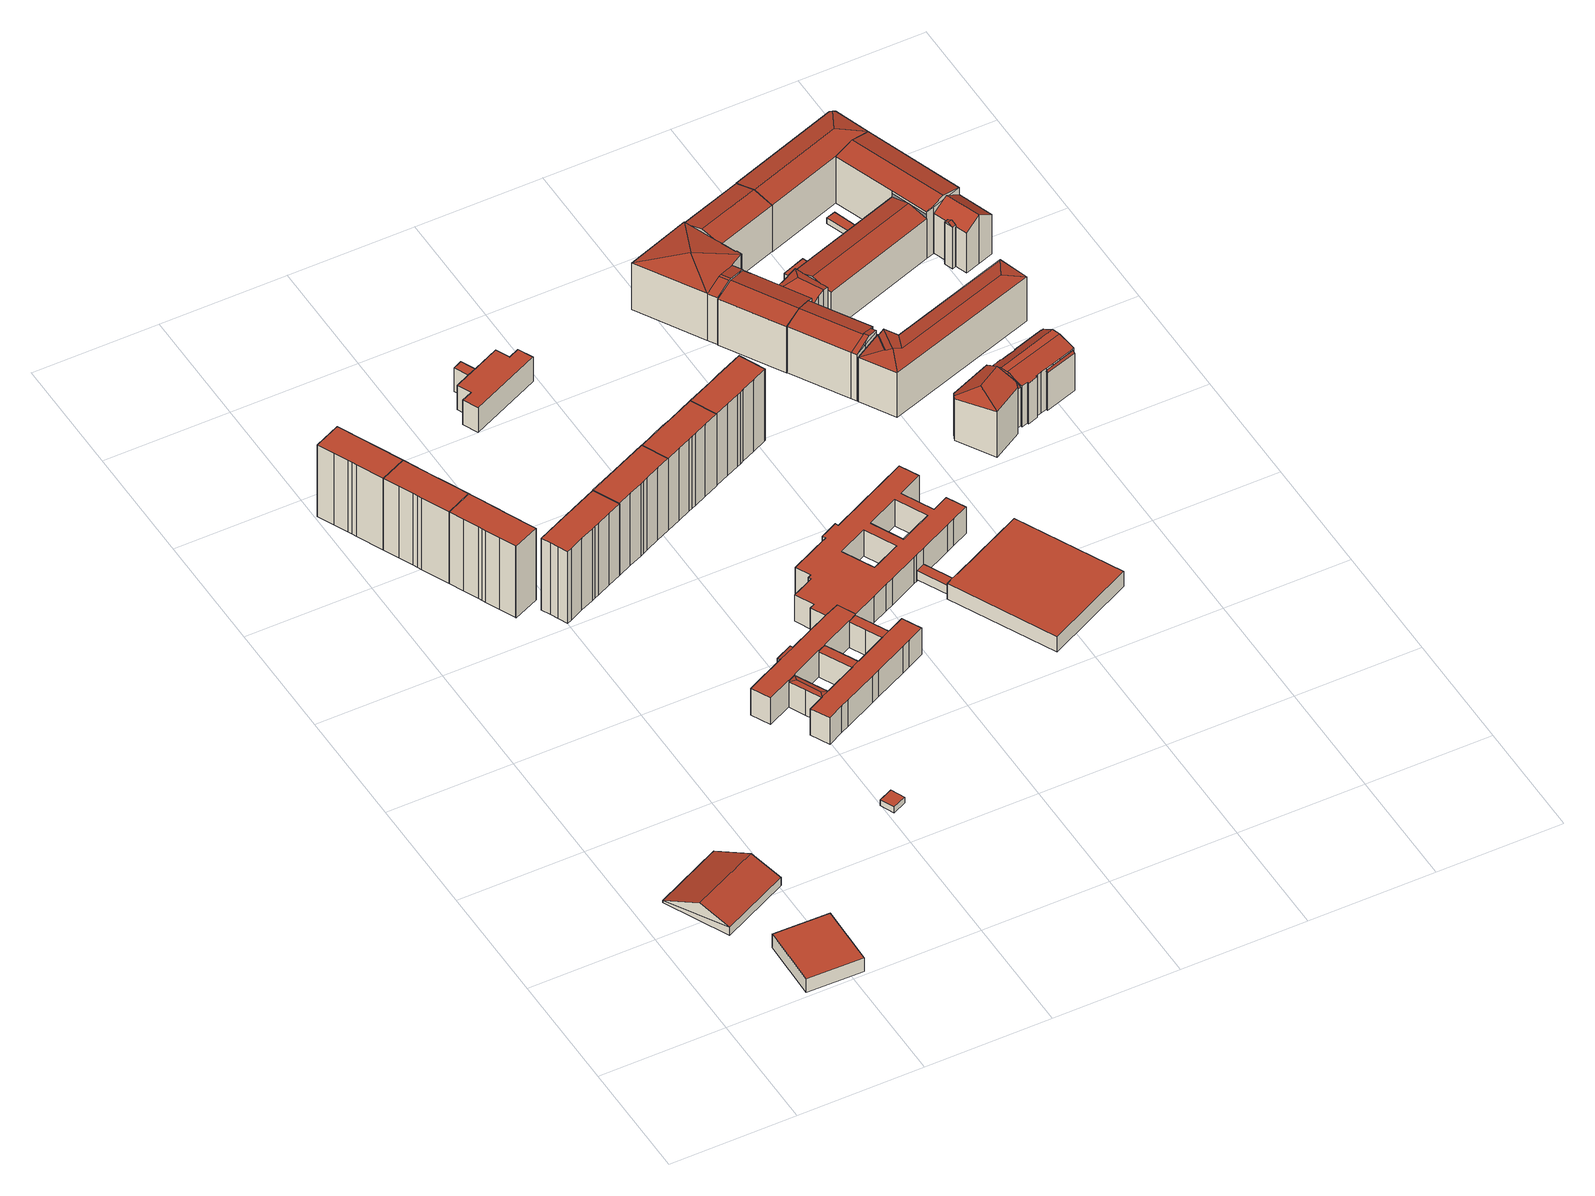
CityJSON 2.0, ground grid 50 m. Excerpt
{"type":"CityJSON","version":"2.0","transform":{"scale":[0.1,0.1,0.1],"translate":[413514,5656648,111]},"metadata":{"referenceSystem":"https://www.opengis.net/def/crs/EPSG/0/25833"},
"CityObjects":{
"building1":{"type":"Building","attributes":{"Dachtyp_tdc":"tdcPolyFlatRoof","Gemeindeschluessel":14612000,"Dachneigung":0,"QualitaetDacherkennung":79,"Geometrietyp2DReferenz":"3000","measuredHeight":6.35,"function":"31001_9998","roofType":"1000"},"geometry":[{"type":"Solid","lod":"2","boundaries":[[[[0,1,2,3]],[[1,4,5,2]],[[4,6,7,5]],[[6,0,3,7]],[[6,4,1,0]],[[3,2,5,7]]]],"semantics":{"surfaces":[{"type":"WallSurface"},{"type":"RoofSurface"},{"type":"GroundSurface"}],"values":[[0,0,0,0,1,2]]}}]},
"building2":{"type":"Building","attributes":{"Dachtyp_tdc":"tdcGableRoof","Gemeindeschluessel":14612000,"Dachneigung":25.05,"QualitaetDacherkennung":38,"Geometrietyp2DReferenz":"3000","measuredHeight":8.18,"function":"31001_3211","roofType":"3100"},"geometry":[{"type":"Solid","lod":"2","boundaries":[[[[8,9,10,11]],[[9,12,13,10]],[[12,14,15,13]],[[14,8,11,15]],[[12,9,16]],[[8,14,17]],[[9,8,17,16]],[[14,12,16,17]],[[11,10,13,15]]]],"semantics":{"surfaces":[{"type":"WallSurface"},{"type":"RoofSurface"},{"type":"GroundSurface"}],"values":[[0,0,0,0,0,0,1,1,2]]}}]},
"building3":{"type":"Building","attributes":{"Dachtyp_tdc":"tdcPolyFlatRoof","Gemeindeschluessel":14612000,"Dachneigung":0,"QualitaetDacherkennung":60,"Geometrietyp2DReferenz":"3000","measuredHeight":33.62,"function":"31001_9998","roofType":"1000"},"geometry":[{"type":"Solid","lod":"2","boundaries":[[[[18,19,20,21]],[[19,22,23,20]],[[22,24,25,23]],[[24,26,27,25]],[[26,28,29,27]],[[28,30,31,29]],[[30,32,33,31]],[[32,34,35,33]],[[34,36,37,35]],[[36,18,21,37]],[[36,34,32,30,28,26,24,22,19,18]],[[21,20,23,25,27,29,31,33,35,37]]]],"semantics":{"surfaces":[{"type":"WallSurface"},{"type":"RoofSurface"},{"type":"GroundSurface"}],"values":[[0,0,0,0,0,0,0,0,0,0,1,2]]}}]},
"building4":{"type":"Building","attributes":{"Dachtyp_tdc":"tdcPolyFlatRoof","Gemeindeschluessel":14612000,"Dachneigung":0,"QualitaetDacherkennung":58,"Geometrietyp2DReferenz":"3000","measuredHeight":33.69,"function":"31001_9998","roofType":"1000"},"geometry":[{"type":"Solid","lod":"2","boundaries":[[[[38,39,40,41]],[[39,42,43,40]],[[42,44,45,43]],[[44,18,21,45]],[[18,36,37,21]],[[36,46,47,37]],[[46,48,49,47]],[[48,50,51,49]],[[50,52,53,51]],[[52,38,41,53]],[[52,50,48,46,36,18,44,42,39,38]],[[41,40,43,45,21,37,47,49,51,53]]]],"semantics":{"surfaces":[{"type":"WallSurface"},{"type":"RoofSurface"},{"type":"GroundSurface"}],"values":[[0,0,0,0,0,0,0,0,0,0,1,2]]}}]},
"building5":{"type":"Building","attributes":{"Dachtyp_tdc":"tdcPolyFlatRoof","Gemeindeschluessel":14612000,"Dachneigung":0,"QualitaetDacherkennung":53,"Geometrietyp2DReferenz":"3000","measuredHeight":33.66,"function":"31001_9998","roofType":"1000"},"geometry":[{"type":"Solid","lod":"2","boundaries":[[[[50,54,55,51]],[[54,56,57,55]],[[56,58,59,57]],[[58,60,61,59]],[[60,62,63,61]],[[62,64,65,63]],[[64,66,67,65]],[[66,68,69,67]],[[68,70,71,69]],[[70,72,73,71]],[[72,74,75,73]],[[74,76,77,75]],[[76,78,79,77]],[[78,52,53,79]],[[52,50,51,53]],[[52,78,76,74,72,70,68,66,64,62,60,58,56,54,50]],[[51,55,57,59,61,63,65,67,69,71,73,75,77,79,53]]]],"semantics":{"surfaces":[{"type":"WallSurface"},{"type":"RoofSurface"},{"type":"GroundSurface"}],"values":[[0,0,0,0,0,0,0,0,0,0,0,0,0,0,0,1,2]]}}]},
"building6":{"type":"Building","attributes":{"Dachtyp_tdc":"tdcPolyFlatRoof","Gemeindeschluessel":14612000,"Dachneigung":0,"QualitaetDacherkennung":80,"Geometrietyp2DReferenz":"3000","measuredHeight":2.78,"function":"31001_9998","roofType":"1000"},"geometry":[{"type":"Solid","lod":"2","boundaries":[[[[80,81,82,83]],[[81,84,85,82]],[[84,86,87,85]],[[86,80,83,87]],[[86,84,81,80]],[[83,82,85,87]]]],"semantics":{"surfaces":[{"type":"WallSurface"},{"type":"RoofSurface"},{"type":"GroundSurface"}],"values":[[0,0,0,0,1,2]]}}]},
"building7":{"type":"Building","attributes":{"Dachtyp_tdc":"tdcPolyFlatRoof","Gemeindeschluessel":14612000,"Dachneigung":0,"QualitaetDacherkennung":77,"Geometrietyp2DReferenz":"3000","measuredHeight":2.77,"function":"31001_9998","roofType":"1000"},"geometry":[{"type":"Solid","lod":"2","boundaries":[[[[88,89,90,91]],[[89,92,93,90]],[[92,94,95,93]],[[94,88,91,95]],[[94,92,89,88]],[[91,90,93,95]]]],"semantics":{"surfaces":[{"type":"WallSurface"},{"type":"RoofSurface"},{"type":"GroundSurface"}],"values":[[0,0,0,0,1,2]]}}]},
"building8":{"type":"Building","attributes":{"Dachtyp_tdc":"tdcPolyFlatRoof","Gemeindeschluessel":14612000,"Dachneigung":0,"QualitaetDacherkennung":73,"Geometrietyp2DReferenz":"3000","measuredHeight":2.66,"function":"31001_9998","roofType":"1000"},"geometry":[{"type":"Solid","lod":"2","boundaries":[[[[96,97,98,99]],[[97,100,101,98]],[[97,96,102,100]],[[101,103,99,98]],[[100,102,103,101]],[[102,96,99,103]]]],"semantics":{"surfaces":[{"type":"WallSurface"},{"type":"RoofSurface"},{"type":"GroundSurface"}],"values":[[0,0,1,2,0,0]]}}]},
"building9":{"type":"Building","attributes":{"Dachtyp_tdc":"tdcPolyFlatRoof","Gemeindeschluessel":14612000,"Dachneigung":0,"QualitaetDacherkennung":43,"Geometrietyp2DReferenz":"3000","measuredHeight":33.8,"function":"31001_9998","roofType":"1000"},"geometry":[{"type":"Solid","lod":"2","boundaries":[[[[104,105,106,107]],[[105,108,109,106]],[[108,110,111,109]],[[110,112,113,111]],[[112,114,115,113]],[[114,116,117,115]],[[116,118,119,117]],[[118,120,121,119]],[[120,122,123,121]],[[122,124,125,123]],[[124,126,127,125]],[[126,128,129,127]],[[128,130,131,129]],[[130,104,107,131]],[[130,128,126,124,122,120,118,116,114,112,110,108,105,104]],[[107,106,109,111,113,115,117,119,121,123,125,127,129,131]]]],"semantics":{"surfaces":[{"type":"WallSurface"},{"type":"RoofSurface"},{"type":"GroundSurface"}],"values":[[0,0,0,0,0,0,0,0,0,0,0,0,0,0,1,2]]}}]},
"building10":{"type":"Building","attributes":{"name":"101. Oberschule Johannes Gutenberg","Gemeindeschluessel":14612000,"Geometrietyp2DReferenz":"3000","function":"31001_3021","roofType":"9999"},"children":["building10-1","building10-2","building10-3","building10-4","building10-5","building10-6"]},
"building10-1":{"type":"BuildingPart","attributes":{"Dachtyp_tdc":"tdcPolyFlatRoof","Dachneigung":4.39,"QualitaetDacherkennung":45,"Geometrietyp2DReferenz":"3000","measuredHeight":12.11,"roofType":"2100"},"parents":["building10"],"geometry":[{"type":"MultiSurface","lod":"2","boundaries":[[[132,133,134,135]],[[133,136,137,134]],[[136,138,139,137]],[[138,136,133,132,140,141]],[[142,143,135,134,137,139]]],"semantics":{"surfaces":[{"type":"WallSurface"},{"type":"RoofSurface"},{"type":"GroundSurface"}],"values":[0,0,0,1,2]}}]},
"building10-2":{"type":"BuildingPart","attributes":{"Dachtyp_tdc":"tdcPolyFlatRoof","Dachneigung":0,"QualitaetDacherkennung":56,"Geometrietyp2DReferenz":"3000","measuredHeight":12.47,"roofType":"1000"},"parents":["building10"],"geometry":[{"type":"MultiSurface","lod":"2","boundaries":[[[144,145,146,147,148]],[[149,150,151]],[[149,152,153,150]],[[152,154,153]],[[155,156,157]],[[155,158,159,156]],[[158,160,161,159]],[[160,162,132,135,161]],[[163,164,165,139,138]],[[164,166,167,165]],[[166,168,169,170,167]],[[168,166,164,163,171,172,162,160,158,155,152,149,145,144]],[[147,146,150,153,156,159,161,135,143,142,139,165,167,170]],[[145,173,146]]],"semantics":{"surfaces":[{"type":"WallSurface"},{"type":"RoofSurface"},{"type":"GroundSurface"}],"values":[0,0,0,0,0,0,0,0,0,0,0,1,2,0]}}]},
"building10-3":{"type":"BuildingPart","attributes":{"Dachtyp_tdc":"tdcPolyFlatRoof","Dachneigung":0,"QualitaetDacherkennung":60,"Geometrietyp2DReferenz":"3000","measuredHeight":12.4,"roofType":"1000"},"parents":["building10"],"geometry":[{"type":"MultiSurface","lod":"2","boundaries":[[[174,175,176,177,178]],[[175,179,180,176]],[[179,181,180]],[[182,183,184]],[[182,185,186,183]],[[185,187,188,189,186]],[[190,191,192]],[[190,193,194,191]],[[193,195,196,194]],[[195,197,198,196]],[[197,199,200,198]],[[199,201,202,200]],[[201,203,204,202]],[[203,205,206,204]],[[205,207,208,206]],[[207,209,210,208]],[[209,211,212,210]],[[211,213,214,215,212]],[[213,211,209,207,205,203,201,199,197,195,193,190,187,185,182,179,175,174]],[[177,176,180,183,186,189,191,194,196,198,200,202,204,206,208,210,212,215]]],"semantics":{"surfaces":[{"type":"WallSurface"},{"type":"RoofSurface"},{"type":"GroundSurface"}],"values":[0,0,0,0,0,0,0,0,0,0,0,0,0,0,0,0,0,0,1,2]}}]},
"building10-4":{"type":"BuildingPart","attributes":{"Dachtyp_tdc":"tdcPolyFlatRoof","Dachneigung":0,"QualitaetDacherkennung":77,"Geometrietyp2DReferenz":"3000","measuredHeight":11.92,"roofType":"1000"},"parents":["building10"],"geometry":[{"type":"MultiSurface","lod":"2","boundaries":[[[169,216,217,170]],[[216,192,191,217]],[[188,218,186,189]],[[218,219,220,186]],[[219,148,147,220]],[[148,219,218,188,192,216,169]],[[170,217,191,189,186,220,147]]],"semantics":{"surfaces":[{"type":"WallSurface"},{"type":"RoofSurface"},{"type":"GroundSurface"}],"values":[0,0,0,0,0,1,2]}}]},
"building10-5":{"type":"BuildingPart","attributes":{"Dachtyp_tdc":"tdcFreeFormRoof","Dachneigung":10.61,"QualitaetDacherkennung":76,"Geometrietyp2DReferenz":"3000","measuredHeight":12.18,"roofType":"5000"},"parents":["building10"],"geometry":[{"type":"MultiSurface","lod":"2","boundaries":[[[154,221,222,153]],[[221,223,176,222]],[[223,178,177,176]],[[214,224,225,215]],[[224,157,156,225]],[[226,227,157,224,214]],[[226,214,178]],[[227,226,178,223,221,154]],[[227,154,157]],[[222,176,177,215,225,156,153]]],"semantics":{"surfaces":[{"type":"WallSurface"},{"type":"RoofSurface"},{"type":"GroundSurface"}],"values":[0,0,0,0,0,1,1,1,1,2]}}]},
"building10-6":{"type":"BuildingPart","attributes":{"Dachtyp_tdc":"tdcPolyFlatRoof","Dachneigung":0,"QualitaetDacherkennung":78,"Geometrietyp2DReferenz":"3000","measuredHeight":11.93,"roofType":"1000"},"parents":["building10"],"geometry":[{"type":"MultiSurface","lod":"2","boundaries":[[[173,184,183,146]],[[181,151,150,180]],[[151,181,184,173]],[[146,183,180,150]]],"semantics":{"surfaces":[{"type":"WallSurface"},{"type":"RoofSurface"},{"type":"GroundSurface"}],"values":[0,0,1,2]}}]},
"building11":{"type":"Building","attributes":{"Dachtyp_tdc":"tdcPolyFlatRoof","Gemeindeschluessel":14612000,"Dachneigung":0,"QualitaetDacherkennung":42,"Geometrietyp2DReferenz":"3000","measuredHeight":33.82,"function":"31001_9998","roofType":"1000"},"geometry":[{"type":"Solid","lod":"2","boundaries":[[[[228,229,230,231]],[[229,232,233,230]],[[232,234,235,233]],[[234,236,237,235]],[[236,238,239,237]],[[238,240,241,239]],[[240,242,243,241]],[[242,244,245,243]],[[244,246,247,245]],[[246,248,249,247]],[[248,228,231,249]],[[248,246,244,242,240,238,236,234,232,229,228]],[[231,230,233,235,237,239,241,243,245,247,249]]]],"semantics":{"surfaces":[{"type":"WallSurface"},{"type":"RoofSurface"},{"type":"GroundSurface"}],"values":[[0,0,0,0,0,0,0,0,0,0,0,1,2]]}}]},
"building12":{"type":"Building","attributes":{"Dachtyp_tdc":"tdcPolyFlatRoof","Gemeindeschluessel":14612000,"Dachneigung":0,"QualitaetDacherkennung":71,"Geometrietyp2DReferenz":"3000","measuredHeight":11.04,"function":"31001_9998","roofType":"1000"},"geometry":[{"type":"Solid","lod":"2","boundaries":[[[[250,251,252,253]],[[251,254,255,252]],[[254,256,257,255]],[[256,250,253,257]],[[256,254,251,250]],[[253,252,255,257]]]],"semantics":{"surfaces":[{"type":"WallSurface"},{"type":"RoofSurface"},{"type":"GroundSurface"}],"values":[[0,0,0,0,1,2]]}}]},
"building13":{"type":"Building","attributes":{"Dachtyp_tdc":"tdcPolyFlatRoof","Gemeindeschluessel":14612000,"Dachneigung":0,"QualitaetDacherkennung":88,"Geometrietyp2DReferenz":"3000","measuredHeight":11.45,"function":"31001_9998","roofType":"1000"},"geometry":[{"type":"Solid","lod":"2","boundaries":[[[[258,259,260,261]],[[259,262,263,260]],[[262,264,265,263]],[[264,266,252,265]],[[266,267,253,252]],[[267,268,269,253]],[[268,270,271,269]],[[270,272,273,271]],[[272,274,275,273]],[[274,258,261,275]],[[274,272,270,268,267,266,264,262,259,258]],[[261,260,263,265,252,253,269,271,273,275]]]],"semantics":{"surfaces":[{"type":"WallSurface"},{"type":"RoofSurface"},{"type":"GroundSurface"}],"values":[[0,0,0,0,0,0,0,0,0,0,1,2]]}}]},
"building14":{"type":"Building","attributes":{"Gemeindeschluessel":14612000,"Dachtyp_tdc":"tdcFreeFormRoof","Dachneigung":10.12,"QualitaetDacherkennung":89,"Geometrietyp2DReferenz":"3000","measuredHeight":3.04,"function":"31001_9998","roofType":"5000"},"geometry":[{"type":"Solid","lod":"2","boundaries":[[[[276,277,278,279]],[[277,280,281,278]],[[280,282,283,281]],[[282,276,279,283]],[[284,282,280]],[[285,284,280,277]],[[285,277,276]],[[284,285,276,282]],[[279,278,281,283]]]],"semantics":{"surfaces":[{"type":"WallSurface"},{"type":"RoofSurface"},{"type":"GroundSurface"}],"values":[[0,0,0,0,1,1,1,1,2]]}}]},
"building15":{"type":"Building","attributes":{"Dachtyp_tdc":"tdcPolyFlatRoof","Gemeindeschluessel":14612000,"Dachneigung":0,"QualitaetDacherkennung":44,"Geometrietyp2DReferenz":"3000","measuredHeight":33.82,"function":"31001_9998","roofType":"1000"},"geometry":[{"type":"Solid","lod":"2","boundaries":[[[[286,287,288,235]],[[287,289,290,288]],[[289,291,292,290]],[[291,293,294,292]],[[293,295,296,294]],[[295,297,298,296]],[[297,299,300,298]],[[299,301,302,300]],[[301,303,304,302]],[[303,305,237,304]],[[305,286,235,237]],[[305,303,301,299,297,295,293,291,289,287,286]],[[235,288,290,292,294,296,298,300,302,304,237]]]],"semantics":{"surfaces":[{"type":"WallSurface"},{"type":"RoofSurface"},{"type":"GroundSurface"}],"values":[[0,0,0,0,0,0,0,0,0,0,0,1,2]]}}]},
"building16":{"type":"Building","attributes":{"name":"Abendgymnasium Dresden,Gymnasium Dresden-Johannstadt","Dachtyp_tdc":"tdcPolyFlatRoof","Gemeindeschluessel":14612000,"Dachneigung":0,"QualitaetDacherkennung":42,"Geometrietyp2DReferenz":"3000","measuredHeight":12.44,"function":"31001_3021","roofType":"1000"},"geometry":[{"type":"Solid","lod":"2","boundaries":[[[[306,307,308,309]],[[307,310,311,308]],[[310,312,313,311]],[[312,306,309,313]],[[314,315,316,317]],[[315,318,319,316]],[[318,320,321,319]],[[320,322,323,321]],[[322,324,325,323]],[[324,326,327,325]],[[326,328,329,327]],[[330,331,332,333]],[[331,334,335,332]],[[334,336,337,335]],[[336,330,333,337]],[[328,338,339,329]],[[338,340,341,339]],[[340,342,343,341]],[[342,344,345,343]],[[344,346,170,345]],[[346,347,167,170]],[[347,348,165,167]],[[348,349,350,165]],[[349,351,352,350]],[[351,353,354,352]],[[353,355,356,354]],[[355,357,358,356]],[[357,359,360,358]],[[359,361,362,360]],[[361,363,364,362]],[[363,365,366,364]],[[365,367,368,366]],[[367,369,370,368]],[[369,371,372,370]],[[371,373,374,372]],[[373,314,317,374]],[[373,371,369,367,365,363,361,359,357,355,353,351,349,348,347,346,344,342,340,338,328,326,324,322,320,318,315,314],[330,336,334,331],[306,312,310,307]],[[317,316,319,321,323,325,327,329,339,341,343,345,170,167,165,350,352,354,356,358,360,362,364,366,368,370,372,374],[309,308,311,313],[333,332,335,337]]]],"semantics":{"surfaces":[{"type":"WallSurface"},{"type":"RoofSurface"},{"type":"GroundSurface"}],"values":[[0,0,0,0,0,0,0,0,0,0,0,0,0,0,0,0,0,0,0,0,0,0,0,0,0,0,0,0,0,0,0,0,0,0,0,0,1,2]]}}]},
"building17":{"type":"Building","attributes":{"Dachtyp_tdc":"tdcPolyFlatRoof","Gemeindeschluessel":14612000,"Dachneigung":0,"QualitaetDacherkennung":48,"Geometrietyp2DReferenz":"3000","measuredHeight":33.74,"function":"31001_9998","roofType":"1000"},"geometry":[{"type":"Solid","lod":"2","boundaries":[[[[291,375,376,377]],[[375,378,379,376]],[[378,380,381,379]],[[380,382,383,381]],[[382,384,385,383]],[[384,386,387,385]],[[386,388,389,387]],[[388,390,391,389]],[[390,392,393,391]],[[392,394,395,393]],[[394,293,396,395]],[[293,291,377,396]],[[293,394,392,390,388,386,384,382,380,378,375,291]],[[377,376,379,381,383,385,387,389,391,393,395,396]]]],"semantics":{"surfaces":[{"type":"WallSurface"},{"type":"RoofSurface"},{"type":"GroundSurface"}],"values":[[0,0,0,0,0,0,0,0,0,0,0,0,1,2]]}}]},
"building18":{"type":"Building","attributes":{"Gemeindeschluessel":14612000,"Geometrietyp2DReferenz":"3000","function":"31001_3211","roofType":"9999"},"children":["building18-1","building18-2"]},
"building18-1":{"type":"BuildingPart","attributes":{"Dachtyp_tdc":"tdcPolyFlatRoof","Dachneigung":0,"QualitaetDacherkennung":58,"Geometrietyp2DReferenz":"3000","measuredHeight":7.06,"roofType":"1000"},"parents":["building18"],"geometry":[{"type":"MultiSurface","lod":"2","boundaries":[[[397,398,399,400]],[[398,401,402,399]],[[401,403,404,402]],[[403,405,406,407,404]],[[408,397,400,409,410]],[[408,405,403,401,398,397]],[[400,399,402,404,407,409]]],"semantics":{"surfaces":[{"type":"WallSurface"},{"type":"RoofSurface"},{"type":"GroundSurface"}],"values":[0,0,0,0,0,1,2]}}]},
"building18-2":{"type":"BuildingPart","attributes":{"Dachtyp_tdc":"tdcPolyFlatRoof","Dachneigung":0,"QualitaetDacherkennung":79,"Geometrietyp2DReferenz":"3000","measuredHeight":4.02,"roofType":"1000"},"parents":["building18"],"geometry":[{"type":"MultiSurface","lod":"2","boundaries":[[[411,412,413,414]],[[412,410,409,413]],[[406,411,414,407]],[[406,410,412,411]],[[414,413,409,407]]],"semantics":{"surfaces":[{"type":"WallSurface"},{"type":"RoofSurface"},{"type":"GroundSurface"}],"values":[0,0,0,1,2]}}]},
"building19":{"type":"Building","attributes":{"Gemeindeschluessel":14612000,"Geometrietyp2DReferenz":"3000","function":"31001_9998","roofType":"9999"},"children":["building19-1","building19-2","building19-3"]},
"building19-1":{"type":"BuildingPart","attributes":{"Dachtyp_tdc":"tdcGableRoof","Dachneigung":13.67,"QualitaetDacherkennung":77,"Geometrietyp2DReferenz":"3000","measuredHeight":23.61,"roofType":"3100"},"parents":["building19"],"geometry":[{"type":"MultiSurface","lod":"2","boundaries":[[[415,416,417,418,419]],[[420,421,422,423,424]],[[421,425,426,422]],[[427,415,419,428]],[[427,429,430,431,415]],[[432,433,431,430,434,435,436]],[[420,432,436,421]],[[421,436,435,425]],[[416,433,432,420]],[[415,431,433,416]],[[419,418,423,422,426,428]]],"semantics":{"surfaces":[{"type":"WallSurface"},{"type":"RoofSurface"},{"type":"GroundSurface"}],"values":[0,0,0,0,1,1,0,0,0,0,2]}}]},
"building19-2":{"type":"BuildingPart","attributes":{"Dachtyp_tdc":"tdcPolyFlatRoof","Dachneigung":13.21,"QualitaetDacherkennung":25,"Geometrietyp2DReferenz":"3000","measuredHeight":20.37,"roofType":"2100"},"parents":["building19"],"geometry":[{"type":"MultiSurface","lod":"2","boundaries":[[[437,424,423,438]],[[417,439,440,418]],[[439,437,438,440]],[[439,417,424,437]],[[438,423,418,440]]],"semantics":{"surfaces":[{"type":"WallSurface"},{"type":"RoofSurface"},{"type":"GroundSurface"}],"values":[0,0,0,1,2]}}]},
"building19-3":{"type":"BuildingPart","attributes":{"Dachtyp_tdc":"tdcGableRoof","Dachneigung":13.78,"QualitaetDacherkennung":53,"Geometrietyp2DReferenz":"3000","measuredHeight":23.68,"roofType":"3100"},"parents":["building19"],"geometry":[{"type":"MultiSurface","lod":"2","boundaries":[[[441,442,426,425]],[[441,443,444,442]],[[443,445,446,444]],[[445,427,428,446]],[[445,447,448,449,427]],[[435,434,449,448,450]],[[441,450,448,447,443]],[[425,435,450,441]],[[443,447,445]],[[428,426,442,444,446]]],"semantics":{"surfaces":[{"type":"WallSurface"},{"type":"RoofSurface"},{"type":"GroundSurface"}],"values":[0,0,0,0,1,1,0,0,0,2]}}]},
"building20":{"type":"Building","attributes":{"Gemeindeschluessel":14612000,"Geometrietyp2DReferenz":"3000","function":"31001_9998","roofType":"9999"},"children":["building20-1","building20-2","building20-3"]},
"building20-1":{"type":"BuildingPart","attributes":{"Dachtyp_tdc":"tdcTentRoof","Dachneigung":13.15,"QualitaetDacherkennung":37,"Geometrietyp2DReferenz":"3000","measuredHeight":24.81,"roofType":"3500"},"parents":["building20"],"geometry":[{"type":"MultiSurface","lod":"2","boundaries":[[[451,452,453,454,455]],[[452,456,457,453]],[[456,458,459,457]],[[458,460,461,459]],[[460,462,463,464,461]],[[465,466,467,468,469]],[[466,470,471,472,467]],[[470,466,473]],[[460,458,456,452,451,474,475,476,470,473]],[[465,477,478,462,460,473]],[[466,465,473]],[[472,479,454,453,457,459,461,464,468,467]]],"semantics":{"surfaces":[{"type":"WallSurface"},{"type":"RoofSurface"},{"type":"GroundSurface"}],"values":[0,0,0,0,0,0,0,1,1,1,1,2]}}]},
"building20-2":{"type":"BuildingPart","attributes":{"Dachtyp_tdc":"tdcGableRoof","Dachneigung":13.7,"QualitaetDacherkennung":75,"Geometrietyp2DReferenz":"3000","measuredHeight":23.92,"roofType":"3100"},"parents":["building20"],"geometry":[{"type":"MultiSurface","lod":"2","boundaries":[[[471,480,481,472]],[[480,482,483,481]],[[482,484,485,483]],[[484,455,454,485]],[[482,480,471,476,486]],[[486,474,455,484,482]],[[454,479,472,481,483,485]]],"semantics":{"surfaces":[{"type":"WallSurface"},{"type":"RoofSurface"},{"type":"GroundSurface"}],"values":[0,0,0,0,1,1,2]}}]},
"building20-3":{"type":"BuildingPart","attributes":{"Dachtyp_tdc":"tdcCutGableRoof","Dachneigung":13.79,"QualitaetDacherkennung":59,"Geometrietyp2DReferenz":"3000","measuredHeight":23.78,"roofType":"9999"},"parents":["building20"],"geometry":[{"type":"MultiSurface","lod":"2","boundaries":[[[487,469,468,488]],[[463,489,490,464]],[[489,487,488,490]],[[469,487,491,492,477]],[[489,463,478,493,494]],[[487,489,494,491]],[[493,492,491,494]],[[488,468,464,490]]],"semantics":{"surfaces":[{"type":"WallSurface"},{"type":"RoofSurface"},{"type":"GroundSurface"}],"values":[0,0,0,1,1,0,1,2]}}]},
"building21":{"type":"Building","attributes":{"Dachtyp_tdc":"tdcFreeFormRoof","Gemeindeschluessel":14612000,"Dachneigung":10.05,"QualitaetDacherkennung":19,"Geometrietyp2DReferenz":"3000","measuredHeight":23.47,"function":"31001_9998","roofType":"5000"},"geometry":[{"type":"Solid","lod":"2","boundaries":[[[[495,496,497,498]],[[496,499,500,497]],[[499,501,502,500]],[[501,503,504,502]],[[503,505,506,504]],[[505,495,498,506]],[[505,507,508,495]],[[503,501,509,507,505]],[[507,509,499,496,508]],[[496,495,508]],[[501,499,509]],[[498,497,500,502,504,506]]]],"semantics":{"surfaces":[{"type":"WallSurface"},{"type":"RoofSurface"},{"type":"GroundSurface"}],"values":[[0,0,0,0,0,0,1,1,1,0,0,2]]}}]},
"building22":{"type":"Building","attributes":{"Dachtyp_tdc":"tdcPolyFlatRoof","Gemeindeschluessel":14612000,"Dachneigung":0,"QualitaetDacherkennung":83,"Geometrietyp2DReferenz":"3000","measuredHeight":2.81,"function":"31001_9998","roofType":"1000"},"geometry":[{"type":"Solid","lod":"2","boundaries":[[[[510,511,512,513]],[[511,514,515,512]],[[514,516,517,515]],[[516,510,513,517]],[[516,514,511,510]],[[513,512,515,517]]]],"semantics":{"surfaces":[{"type":"WallSurface"},{"type":"RoofSurface"},{"type":"GroundSurface"}],"values":[[0,0,0,0,1,2]]}}]},
"building23":{"type":"Building","attributes":{"Dachtyp_tdc":"tdcFreeFormRoof","Gemeindeschluessel":14612000,"Dachneigung":10.38,"QualitaetDacherkennung":16,"Geometrietyp2DReferenz":"3000","measuredHeight":22.41,"function":"31001_9998","roofType":"5000"},"geometry":[{"type":"Solid","lod":"2","boundaries":[[[[518,519,520,521]],[[519,522,523,520]],[[522,524,525,523]],[[524,526,527,525]],[[526,528,529,527]],[[528,530,531,529]],[[530,532,533,531]],[[532,518,521,533]],[[534,535,536,532,530]],[[537,538,534,530,528]],[[537,528,526]],[[538,537,526,524]],[[534,538,524,522]],[[535,534,522,519]],[[536,535,519,518]],[[536,518,532]],[[521,520,523,525,527,529,531,533]]]],"semantics":{"surfaces":[{"type":"WallSurface"},{"type":"RoofSurface"},{"type":"GroundSurface"}],"values":[[0,0,0,0,0,0,0,0,1,1,1,1,1,1,1,1,2]]}}]},
"building24":{"type":"Building","attributes":{"Gemeindeschluessel":14612000,"Geometrietyp2DReferenz":"3000","function":"31001_9998","roofType":"9999"},"children":["building24-1","building24-2","building24-3","building24-4","building24-5","building24-6"]},
"building24-1":{"type":"BuildingPart","attributes":{"Dachtyp_tdc":"tdcGableRoof","Dachneigung":13.9,"QualitaetDacherkennung":76,"Geometrietyp2DReferenz":"3000","measuredHeight":20.76,"roofType":"3100"},"parents":["building24"],"geometry":[{"type":"MultiSurface","lod":"2","boundaries":[[[539,540,541,542]],[[543,544,545,546]],[[547,539,542,548]],[[549,550,551,552,553,539]],[[554,555,551,550,556]],[[543,554,556,544]],[[539,553,540]],[[547,549,539]],[[542,541,546,545,548]]],"semantics":{"surfaces":[{"type":"WallSurface"},{"type":"RoofSurface"},{"type":"GroundSurface"}],"values":[0,0,0,1,1,0,0,0,2]}}]},
"building24-2":{"type":"BuildingPart","attributes":{"Dachtyp_tdc":"tdcHipAndGableRoof","Dachneigung":26.13,"QualitaetDacherkennung":16,"Geometrietyp2DReferenz":"3000","measuredHeight":20.29,"roofType":"5000"},"parents":["building24"],"geometry":[{"type":"MultiSurface","lod":"2","boundaries":[[[557,558,559,560]],[[561,562,554,543,546,563,564]],[[565,566,567,541,540,553]],[[566,557,560,567]],[[562,561,568,569]],[[568,558,557,566,569]],[[566,565,552,555,562,569]],[[560,559,570,563,546,541,567]]],"semantics":{"surfaces":[{"type":"WallSurface"},{"type":"RoofSurface"},{"type":"GroundSurface"}],"values":[0,0,0,0,1,1,1,2]}}]},
"building24-3":{"type":"BuildingPart","attributes":{"Dachtyp_tdc":"tdcGableRoof","Dachneigung":13.88,"QualitaetDacherkennung":68,"Geometrietyp2DReferenz":"3000","measuredHeight":23.99,"roofType":"3100"},"parents":["building24"],"geometry":[{"type":"MultiSurface","lod":"2","boundaries":[[[571,572,573,574,575,576]],[[577,573,572]],[[578,574,573,577]],[[576,575,579]],[[580,581,548,545,582,583]],[[578,577,581,580]],[[577,572,549,547,548,581]],[[571,576,582,545,544,556]],[[579,578,580,583]],[[579,575,574,578]]],"semantics":{"surfaces":[{"type":"RoofSurface"},{"type":"WallSurface"},{"type":"GroundSurface"}],"values":[0,1,1,1,2,1,1,1,1,0]}}]},
"building24-4":{"type":"BuildingPart","attributes":{"Dachtyp_tdc":"tdcGableRoof","Dachneigung":13.02,"QualitaetDacherkennung":53,"Geometrietyp2DReferenz":"3000","measuredHeight":23.73,"roofType":"3100"},"parents":["building24"],"geometry":[{"type":"MultiSurface","lod":"2","boundaries":[[[584,559,558]],[[584,585,586,559]],[[585,415,587,586]],[[415,588,589,587]],[[588,590,591,589]],[[590,592,593,591]],[[592,594,595,593]],[[594,596,597,595]],[[596,598,597]],[[592,590,588,415,585]],[[585,584,599,596,594,592]],[[570,559,586,587,589,591,593,595,597]]],"semantics":{"surfaces":[{"type":"WallSurface"},{"type":"RoofSurface"},{"type":"GroundSurface"}],"values":[0,0,0,0,0,0,0,0,0,1,1,2]}}]},
"building24-5":{"type":"BuildingPart","attributes":{"Dachtyp_tdc":"tdcPolyFlatRoof","Dachneigung":0,"QualitaetDacherkennung":66,"Geometrietyp2DReferenz":"3000","measuredHeight":4.47,"roofType":"1000"},"parents":["building24"],"geometry":[{"type":"MultiSurface","lod":"2","boundaries":[[[598,600,601,597]],[[600,564,563,601]],[[564,600,598,602]],[[570,597,601,563]]],"semantics":{"surfaces":[{"type":"WallSurface"},{"type":"RoofSurface"},{"type":"GroundSurface"}],"values":[0,0,1,2]}}]},
"building24-6":{"type":"BuildingPart","attributes":{"Dachtyp_tdc":"tdcFreeFormRoof","Dachneigung":13.72,"QualitaetDacherkennung":58,"Geometrietyp2DReferenz":"3000","measuredHeight":23.98,"roofType":"5000"},"parents":["building24"],"geometry":[{"type":"MultiSurface","lod":"2","boundaries":[[[603,604,582,576]],[[603,605,606,604]],[[605,607,608,606]],[[607,609,610,608]],[[609,579,583,610]],[[611,609,612,613]],[[607,605,614,613,612]],[[614,603,576,579,611,613]],[[603,614,605]],[[607,612,609]],[[609,611,579]],[[583,582,604,606,608,610]]],"semantics":{"surfaces":[{"type":"WallSurface"},{"type":"RoofSurface"},{"type":"GroundSurface"}],"values":[0,0,0,0,0,1,1,1,0,0,0,2]}}]},
"building25":{"type":"Building","attributes":{"Gemeindeschluessel":14612000,"Geometrietyp2DReferenz":"3000","function":"31001_9998","roofType":"9999"},"children":["building25-1","building25-2","building25-3","building25-4"]},
"building25-1":{"type":"BuildingPart","attributes":{"Dachtyp_tdc":"tdcFreeFormRoof","Dachneigung":72.72,"QualitaetDacherkennung":18,"Geometrietyp2DReferenz":"3000","measuredHeight":18.95,"roofType":"5000"},"parents":["building25"],"geometry":[{"type":"MultiSurface","lod":"2","boundaries":[[[615,616,617,618]],[[616,619,620,617]],[[619,621,622,620]],[[623,621,619]],[[624,623,619,616]],[[624,616,615]],[[623,624,615,621]],[[618,617,620,622]]],"semantics":{"surfaces":[{"type":"WallSurface"},{"type":"RoofSurface"},{"type":"GroundSurface"}],"values":[0,0,0,0,1,1,1,2]}}]},
"building25-2":{"type":"BuildingPart","attributes":{"Dachtyp_tdc":"tdcCutGableRoof","Dachneigung":32.65,"QualitaetDacherkennung":50,"Geometrietyp2DReferenz":"3000","measuredHeight":21.46,"roofType":"9999"},"parents":["building25"],"geometry":[{"type":"MultiSurface","lod":"2","boundaries":[[[625,626,627]],[[628,629,630,631,632,633,634]],[[625,627,629,628]],[[627,635,630,629]],[[635,636,631,630]],[[637,625,628,634]],[[625,637,638,639,640,626]],[[641,642,643,644,645]],[[646,640,639,642,641]],[[627,626,640,646,641,645,635]],[[635,645,644,636]]],"semantics":{"surfaces":[{"type":"WallSurface"},{"type":"GroundSurface"},{"type":"RoofSurface"}],"values":[0,1,0,0,0,0,2,2,2,0,0]}}]},
"building25-3":{"type":"BuildingPart","attributes":{"Dachtyp_tdc":"tdcCutGableRoof","Dachneigung":17.77,"QualitaetDacherkennung":44,"Geometrietyp2DReferenz":"3000","measuredHeight":21.39,"roofType":"9999"},"parents":["building25"],"geometry":[{"type":"MultiSurface","lod":"2","boundaries":[[[647,648,618,649]],[[648,615,618]],[[650,651,652,622,621]],[[651,653,654,652]],[[653,655,656,654]],[[655,657,658,656]],[[657,659,660,658]],[[661,662,663,664,665]],[[662,666,667,663]],[[666,668,669,667]],[[668,670,671,669]],[[670,672,673,671]],[[672,674,675,673]],[[674,676,677,675]],[[676,678,679,677]],[[678,680,681,679]],[[680,647,649,681]],[[682,638,683,684,685,686,659,657,655,653,651,650,648,647,680]],[[678,676,674,672,670,668,666,662,661,687,688,689,643,690]],[[680,678,690,682]],[[649,618,622,652,654,656,658,660,691,692,693,634,633,632,631,694,695,664,663,667,669,671,673,675,677,679,681]],[[659,686,691,660]],[[686,685,692,691]],[[685,684,693,692]],[[684,683,637,634,693]],[[689,688,694,631,636,644]],[[688,687,696,695,694]]],"semantics":{"surfaces":[{"type":"WallSurface"},{"type":"RoofSurface"},{"type":"GroundSurface"}],"values":[0,0,0,0,0,0,0,0,0,0,0,0,0,0,0,0,0,1,1,1,2,0,0,0,0,0,0]}}]},
"building25-4":{"type":"BuildingPart","attributes":{"Dachtyp_tdc":"tdcPolyFlatRoof","Dachneigung":10.72,"QualitaetDacherkennung":16,"Geometrietyp2DReferenz":"3000","measuredHeight":17.26,"roofType":"2100"},"parents":["building25"],"geometry":[{"type":"MultiSurface","lod":"2","boundaries":[[[696,697,698,695]],[[697,699,700,698]],[[699,665,664,700]],[[665,699,697,696]],[[695,698,700,664]]],"semantics":{"surfaces":[{"type":"WallSurface"},{"type":"RoofSurface"},{"type":"GroundSurface"}],"values":[0,0,0,1,2]}}]},
"building26":{"type":"Building","attributes":{"Dachtyp_tdc":"tdcPolyFlatRoof","Gemeindeschluessel":14612000,"Dachneigung":0,"QualitaetDacherkennung":92,"Geometrietyp2DReferenz":"3000","measuredHeight":2.58,"function":"31001_9998","roofType":"1000"},"geometry":[{"type":"Solid","lod":"2","boundaries":[[[[701,702,703,704]],[[702,705,706,703]],[[705,707,708,706]],[[707,701,704,708]],[[707,705,702,701]],[[704,703,706,708]]]],"semantics":{"surfaces":[{"type":"WallSurface"},{"type":"RoofSurface"},{"type":"GroundSurface"}],"values":[[0,0,0,0,1,2]]}}]},
"building27":{"type":"Building","attributes":{"Gemeindeschluessel":14612000,"Geometrietyp2DReferenz":"3000","function":"31001_9998","roofType":"9999"},"children":["building27-1","building27-2"]},
"building27-1":{"type":"BuildingPart","attributes":{"Dachtyp_tdc":"tdcGableRoof","Dachneigung":33.2,"QualitaetDacherkennung":75,"Geometrietyp2DReferenz":"3000","measuredHeight":22.75,"roofType":"3100"},"parents":["building27"],"geometry":[{"type":"MultiSurface","lod":"2","boundaries":[[[709,710,711,712]],[[710,713,714,711]],[[713,715,716,714]],[[715,717,718,716]],[[717,719,720,718]],[[719,721,722,720]],[[721,723,724,722]],[[723,725,726,724]],[[719,717,715,713]],[[713,710,709,727,725,723,721,719]],[[726,728,712,711,714,716,718,720,722,724]]],"semantics":{"surfaces":[{"type":"WallSurface"},{"type":"RoofSurface"},{"type":"GroundSurface"}],"values":[0,0,0,0,0,0,0,0,1,1,2]}}]},
"building27-2":{"type":"BuildingPart","attributes":{"Dachtyp_tdc":"tdcGableRoof","Dachneigung":31.15,"QualitaetDacherkennung":52,"Geometrietyp2DReferenz":"3000","measuredHeight":20.66,"roofType":"3100"},"parents":["building27"],"geometry":[{"type":"MultiSurface","lod":"2","boundaries":[[[729,730,731,732]],[[730,733,709,712,731]],[[734,729,732,726,725]],[[734,735,736,729]],[[737,738,736,735,739]],[[740,739,735,734]],[[733,737,739,740]],[[730,738,737,733]],[[729,736,738,730]],[[732,731,712,728,726]]],"semantics":{"surfaces":[{"type":"WallSurface"},{"type":"RoofSurface"},{"type":"GroundSurface"}],"values":[0,0,0,1,1,0,0,0,0,2]}}]}
},
"vertices":[
[320,9,86],[326,261,86],[326,261,23],[320,9,23],[550,256,86],[550,256,23],[544,4,86],[544,4,23],
[108,640,29],[381,772,29],[381,772,20],[108,640,20],[504,519,57],[504,519,20],[230,386,57],[230,386,20],[449,632,102],[176,500,102],
[124,2642,352],[77,2746,352],[77,2746,15],[124,2642,15],[70,2762,352],[70,2762,15],[62,2778,352],[62,2778,15],[38,2833,352],[38,2833,15],[8,2898,352],[8,2898,15],[112,2945,352],[112,2945,15],[166,2826,352],[166,2826,15],[183,2788,352],[183,2788,15],[228,2689,352],[228,2689,15],
[191,2495,352],[185,2509,352],[185,2509,15],[191,2495,15],[177,2526,352],[177,2526,15],[153,2580,352],[153,2580,15],[280,2574,352],[280,2574,15],[297,2537,352],[297,2537,15],[344,2434,352],[344,2434,15],[240,2387,352],[240,2387,15],
[350,2421,352],[350,2421,15],[362,2395,352],[362,2395,15],[384,2344,352],[384,2344,15],[394,2321,352],[394,2321,15],[410,2285,352],[410,2285,15],[461,2172,352],[461,2172,15],[358,2126,352],[358,2126,15],[357,2129,352],[357,2129,15],[329,2191,352],[329,2191,15],[305,2244,352],[305,2244,15],[298,2259,352],[298,2259,15],[292,2272,352],[292,2272,15],[266,2329,352],[266,2329,15],
[412,2702,44],[349,2677,44],[349,2677,16],[412,2702,16],[324,2741,44],[324,2741,16],[386,2765,44],[386,2765,16],
[548,2405,43],[485,2380,43],[485,2380,16],[548,2405,16],[460,2444,43],[460,2444,16],[522,2469,43],[522,2469,16],
[1075,676,42],[1020,651,42],[1020,651,15],[1075,676,15],[996,706,42],[996,706,15],[1051,731,42],[1051,731,15],
[452,2120,352],[581,2179,352],[581,2179,15],[452,2120,15],[617,2195,352],[617,2195,15],[723,2243,352],[723,2243,15],[770,2140,352],[770,2140,15],[716,2115,352],[716,2115,15],[661,2090,352],[661,2090,15],[643,2083,352],[643,2083,15],[629,2076,352],[629,2076,15],[573,2051,352],[573,2051,15],[519,2026,352],[519,2026,15],[499,2017,352],[499,2017,15],[482,2054,352],[482,2054,15],[469,2084,352],[469,2084,15],
[990,1398,131],[983,1411,130],[983,1411,10],[990,1398,10],[1052,1444,130],[1052,1444,10],[1058,1431,131],[1058,1431,10],[990,1397,131],[1059,1429,131],[1059,1429,10],[990,1397,10],
[1286,1451,135],[1159,1388,135],[1159,1388,10],[1286,1451,10],[1286,1451,129],[1124,1371,135],[1124,1371,10],[1124,1371,129],[997,1309,135],[997,1309,10],[997,1309,128],[961,1291,135],[961,1291,10],[961,1291,128],[865,1244,135],[865,1244,10],[829,1320,135],[829,1320,10],[990,1398,135],[1058,1431,135],[1229,1514,135],[1229,1514,10],[1290,1540,135],[1290,1540,10],[1323,1469,135],[1323,1469,129],[1323,1469,10],[1059,1429,135],[990,1397,135],[1159,1388,129],
[1059,1182,134],[1059,1183,134],[1059,1183,10],[1059,1182,10],[1059,1182,128],[1186,1245,134],[1186,1245,10],[1186,1245,129],[1221,1262,134],[1221,1262,10],[1221,1262,129],[1348,1325,134],[1348,1325,10],[1348,1324,134],[1348,1324,129],[1348,1324,10],[1385,1343,134],[1385,1343,10],[1385,1343,129],[1450,1375,134],[1450,1375,10],[1487,1299,134],[1487,1299,10],[1419,1266,134],[1419,1266,10],[1386,1250,134],[1386,1250,10],[1256,1187,134],[1256,1187,10],[1223,1171,134],[1223,1171,10],[1093,1109,134],[1093,1109,10],[1060,1093,134],[1060,1093,10],[995,1060,134],[995,1060,10],[959,1133,134],[959,1133,10],[1023,1165,134],[1023,1165,128],[1023,1165,10],
[1354,1406,129],[1354,1406,10],[1348,1325,129],[1317,1388,129],[1317,1388,10],
[1027,1246,128],[1027,1246,10],[1059,1183,128],[993,1227,128],[993,1227,10],[1032,1191,132],[988,1282,132],
[723,2243,353],[836,2294,353],[836,2294,14],[723,2243,14],[871,2310,353],[871,2310,14],[978,2358,353],[978,2358,14],[1024,2255,353],[1024,2255,14],[970,2231,353],[970,2231,14],[915,2206,353],[915,2206,14],[896,2197,353],[896,2197,14],[882,2190,353],[882,2190,14],[827,2166,353],[827,2166,14],[770,2140,353],[770,2140,14],
[779,3171,128],[743,3155,128],[743,3155,17],[779,3171,17],[717,3213,128],[717,3213,17],[753,3229,128],[753,3229,17],
[690,2995,132],[663,3054,132],[663,3054,17],[690,2995,17],[707,3073,132],[707,3073,17],[682,3128,132],[682,3128,17],[743,3155,132],[779,3171,132],[883,3219,132],[883,3219,17],[908,3164,132],[908,3164,17],[951,3184,132],[951,3184,17],[978,3125,132],[978,3125,17],
[1107,2537,40],[1044,2512,40],[1044,2512,16],[1107,2537,16],[1019,2575,40],[1019,2575,16],[1081,2600,40],[1081,2600,16],[1063,2556,46],[1068,2543,46],
[978,2358,352],[1088,2408,352],[1088,2408,14],[1125,2424,352],[1125,2424,14],[1231,2472,352],[1231,2472,14],[1277,2369,352],[1277,2369,14],[1218,2342,352],[1218,2342,14],[1167,2319,352],[1167,2319,14],[1150,2312,352],[1150,2312,14],[1134,2305,352],[1134,2305,14],[1082,2281,352],[1082,2281,14],[1024,2255,352],
[1715,1904,134],[1586,1841,134],[1586,1841,10],[1715,1904,10],[1646,1717,134],[1646,1717,10],[1775,1779,134],[1775,1779,10],[1750,1920,134],[1810,1796,134],[1810,1796,10],[1750,1920,10],[1875,1828,134],[1875,1828,10],[1912,1752,134],[1912,1752,10],[1845,1721,134],[1845,1721,10],[1812,1705,134],[1812,1705,10],[1684,1643,134],[1684,1643,10],[1647,1626,134],[1647,1626,10],[1610,1699,134],[1550,1823,134],[1550,1823,10],[1610,1699,10],[1431,1766,134],[1431,1766,10],[1492,1642,134],[1492,1642,10],[1635,1620,134],[1635,1620,10],[1518,1563,134],[1518,1563,10],[1486,1548,134],[1486,1548,10],[1421,1516,134],[1421,1516,10],[1323,1469,134],[1290,1540,134],[1229,1514,134],[1201,1571,134],[1201,1571,10],[1221,1581,134],[1221,1581,10],[1186,1655,134],[1186,1655,10],[1274,1697,134],[1274,1697,10],[1269,1708,134],[1269,1708,10],[1282,1714,134],[1282,1714,10],[1254,1773,134],[1254,1773,10],[1416,1851,134],[1416,1851,10],[1410,1864,134],[1410,1864,10],[1479,1898,134],[1479,1898,10],[1485,1885,134],[1485,1885,10],[1810,2043,134],[1810,2043,10],[1847,1968,134],[1847,1968,10],
[1337,2520,352],[1337,2520,15],[1231,2472,15],[1374,2537,352],[1374,2537,15],[1485,2587,352],[1485,2587,15],[1531,2484,352],[1531,2484,15],[1528,2483,352],[1528,2483,15],[1470,2456,352],[1470,2456,15],[1416,2432,352],[1416,2432,15],[1401,2425,352],[1401,2425,15],[1386,2418,352],[1386,2418,15],[1334,2395,352],[1334,2395,15],[1277,2369,15],
[2050,1664,91],[2250,1251,91],[2250,1251,20],[2050,1664,20],[1893,1077,91],[1893,1077,20],[1692,1490,91],[1692,1490,20],[1709,1499,91],[1709,1499,61],[1709,1499,20],[1746,1516,91],[1746,1516,20],[1746,1516,61],
[1647,1626,61],[1684,1643,61],[1684,1643,20],[1647,1626,20],
[1760,2745,232],[1883,2816,232],[1883,2816,220],[1883,2816,16],[1760,2745,16],[1977,2655,232],[2012,2596,232],[2012,2596,16],[1977,2655,16],[1977,2655,220],[2001,2590,232],[2001,2590,16],[1888,2525,232],[1888,2525,16],[1889,2525,232],[1959,2566,252],[1830,2785,252],[1977,2655,239],[1883,2816,239],[1999,2589,242],[2001,2590,241],[2012,2596,239],
[1996,2666,214],[1996,2666,16],[1902,2827,214],[1902,2827,16],
[2013,2570,232],[2013,2570,16],[1952,2536,232],[1952,2536,16],[1901,2504,232],[1901,2504,16],[1952,2536,247],[1972,2547,253],[1961,2567,253],[2013,2570,241],
[1760,3209,240],[1783,3149,240],[1783,3149,15],[1760,3209,15],[1760,3209,234],[1788,3150,239],[1788,3150,15],[1795,3129,240],[1795,3129,15],[1792,3127,241],[1792,3127,15],[1744,3099,239],[1744,3099,234],[1744,3099,15],[1599,3016,236],[1447,3277,233],[1447,3277,15],[1599,3016,15],[1599,3016,234],[1701,3365,238],[1701,3365,232],[1701,3365,15],[1634,3198,263],[1752,3230,239],[1730,3288,239],[1709,3344,238],[1609,3022,237],[1725,3089,239],[1730,3288,15],
[1953,3452,232],[1953,3452,15],[1980,3375,254],[1980,3375,15],[2007,3295,234],[2007,3295,15],[1730,3288,254],
[1620,2981,234],[1620,2981,15],[1764,3065,234],[1764,3065,15],[1688,3021,253],[1667,3055,253],[1677,3061,253],[1697,3026,253],
[2098,2170,211],[2109,2199,208],[2109,2199,16],[2098,2170,16],[2268,2252,226],[2268,2252,16],[2311,2122,235],[2311,2122,16],[2302,2094,232],[2302,2094,16],[2183,2025,232],[2183,2025,16],[2188,2149,250],[2102,2182,214],[2284,2205,250],
[1975,3154,45],[2067,3187,45],[2067,3187,17],[1975,3154,17],[2081,3147,45],[2081,3147,17],[1989,3115,45],[1989,3115,17],
[2017,2567,224],[2019,2564,224],[2019,2564,15],[2017,2567,15],[2048,2582,224],[2048,2582,15],[2078,2530,224],[2078,2530,15],[2564,2689,224],[2564,2689,15],[2602,2571,224],[2602,2571,15],[1981,2367,224],[1981,2367,15],[1903,2500,224],[1903,2500,15],[2019,2467,239],[1995,2473,236],[1993,2477,236],[2524,2611,235],[2050,2455,236],
[1991,2850,200],[1986,2865,200],[1986,2865,13],[1991,2850,13],[1936,3004,200],[2401,3162,200],[2401,3162,13],[1936,3004,13],[2454,3010,200],[2454,3010,13],[2454,3010,201],[2427,3088,221],[1963,2929,221],[1975,2894,212],[1986,2865,204],[1936,3004,201],[1948,2968,211],[2401,3162,202],
[1939,2848,203],[1902,2827,183],[1902,2827,13],[1939,2848,13],[1874,2984,191],[1936,3004,210],[1874,2984,13],[1874,2984,58],[1986,2865,212],[1965,2857,216],[1965,2857,13],[1822,2966,175],[1918,2956,216],[1822,2966,13],
[2401,3162,233],[2454,3010,233],[2486,3021,241],[2532,3036,253],[2394,3430,253],[2316,3403,233],[2486,3021,233],[2609,3063,233],[2473,3457,233],[2609,3063,13],[2486,3021,13],[2316,3403,13],[2473,3457,13],
[1902,2827,231],[1831,2786,251],[1831,2786,13],[1760,2745,13],[1759,2744,232],[1759,2744,13],[1620,2981,231],[1620,2981,13],[1692,3023,251],[1692,3023,13],[1764,3065,230],[1764,3065,13],[1781,3036,230],[1781,3036,13],[1781,3036,58],[1822,2966,230],
[1828,3063,58],[1828,3063,13],[1822,2966,58],
[2007,3295,233],[2007,3295,13],[1953,3452,233],[1953,3452,13],[2404,3609,233],[2404,3609,13],[2424,3600,233],[2424,3600,13],[2473,3458,233],[2414,3604,235],[2367,3508,253],[1980,3374,253],
[2575,2197,191],[2578,2189,191],[2578,2189,15],[2575,2197,15],[2450,2148,191],[2450,2148,15],[2448,2156,191],[2448,2156,15],[2449,2152,203],[2572,2192,205],
[2312,2120,196],[2311,2122,197],[2311,2122,196],[2312,2120,15],[2311,2122,15],[2268,2252,15],[2286,2257,15],[2301,2214,15],[2311,2184,15],[2331,2125,15],[2268,2252,196],[2286,2257,196],[2331,2125,196],[2317,2165,223],[2314,2175,230],[2295,2170,230],[2282,2209,230],[2301,2215,230],[2296,2228,220],[2286,2257,197],[2268,2252,197],[2285,2201,230],
[2580,2199,207],[2575,2197,207],[2580,2199,15],[2448,2156,207],[2448,2155,207],[2448,2155,15],[2424,2148,207],[2424,2148,15],[2406,2142,207],[2406,2142,15],[2400,2140,207],[2400,2140,15],[2401,2135,206],[2401,2135,15],[2346,2277,200],[2346,2276,201],[2346,2276,15],[2346,2277,15],[2346,2277,188],[2376,2286,201],[2376,2286,15],[2403,2294,200],[2403,2294,15],[2402,2297,199],[2402,2297,15],[2529,2339,198],[2529,2339,15],[2530,2336,200],[2530,2336,15],[2537,2338,200],[2537,2338,15],[2550,2295,229],[2550,2295,15],[2560,2264,229],[2560,2264,15],[2311,2184,229],[2331,2125,209],[2333,2118,207],[2358,2126,207],[2359,2121,205],[2299,2262,200],[2299,2261,200],[2286,2257,200],[2301,2214,229],[2359,2121,15],[2358,2126,15],[2333,2118,15],[2299,2261,15],[2299,2262,15],[2299,2262,188],
[2296,2269,187],[2296,2269,15],[2342,2290,185],[2342,2290,15],
[2237,3327,43],[2275,3338,43],[2275,3338,17],[2237,3327,17],[2306,3246,43],[2306,3246,17],[2269,3233,43],[2269,3233,17],
[2507,2960,203],[2486,3021,203],[2486,3021,16],[2507,2960,16],[2548,3042,244],[2548,3042,16],[2609,3063,201],[2609,3063,16],[2658,2921,201],[2658,2921,16],[2597,2900,244],[2597,2900,16],[2537,2879,203],[2537,2879,16],[2521,2925,203],[2521,2925,16],[2520,2925,203],[2520,2925,16],[2508,2960,203],[2508,2960,16],
[2505,2920,211],[2493,2955,211],[2493,2955,16],[2505,2920,16],[2507,2960,211],[2520,2925,211],[2514,2944,223],[2498,2938,223],[2507,2960,214],[2493,2955,214],[2508,2960,214],[2508,2960,211]
]}
